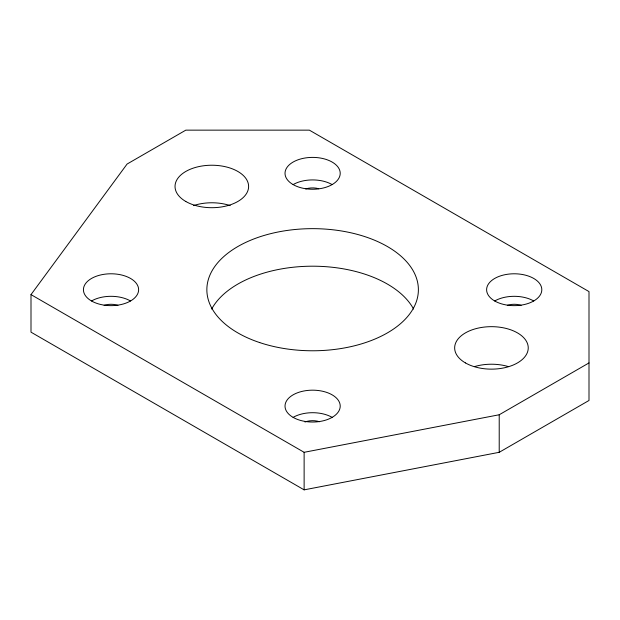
<?xml version="1.0" encoding="UTF-8"?>
<svg xmlns="http://www.w3.org/2000/svg" width="620" height="620" viewBox="0 0 620 620"><rect width="100%" height="100%" fill="white"/><g stroke="black" fill="none" stroke-linecap="round" stroke-linejoin="round"><path stroke-width="0.93" d="M31 294.616L127.069 164.06L185.814 130.146L309.372 130.146L589 291.594L589 400.474L499.216 452.305L304.126 489.854L31 332.165L31 294.616L304.126 452.305L499.216 414.764L589 362.925M499.216 414.764L499.216 452.305M304.126 452.305L304.126 489.854M304.994 421.995A13.795 7.967 0 0 1 319.563 421.747M104.129 305.342A13.795 7.967 0 0 1 117.924 305.342M305.722 188.953A13.795 7.967 0 0 1 318.726 188.713M507.315 305.342A13.795 7.967 0 0 1 521.11 305.342M211.676 309.047A105.764 61.062 0 0 1 312.62 266.197A105.764 61.062 0 0 1 413.571 309.047M293.113 417.368A27.59 15.926 0 0 0 339.272 410.223A27.59 15.926 0 0 0 305.482 390.716A27.59 15.926 0 0 0 293.113 417.368A27.59 15.926 0 0 1 332.134 417.368M91.52 300.979A27.59 15.926 0 0 0 137.679 293.834A27.59 15.926 0 0 0 103.889 274.327A27.59 15.926 0 0 0 91.52 300.979A27.59 15.926 0 0 1 130.533 300.979M293.113 184.59A27.59 15.926 0 0 0 339.272 177.444A27.59 15.926 0 0 0 305.482 157.937A27.59 15.926 0 0 0 293.113 184.59A27.59 15.926 0 0 1 332.134 184.59M494.706 300.979A27.59 15.926 0 0 0 540.865 293.834A27.59 15.926 0 0 0 507.075 274.327A27.59 15.926 0 0 0 494.706 300.979A27.59 15.926 0 0 1 533.727 300.979M474.742 366.536A36.789 21.235 0 0 1 508.168 366.536M193.432 205.615A36.789 21.235 0 0 1 230.214 205.615M259.741 342.596A105.764 61.062 0 0 0 418.384 289.711A105.764 61.062 0 0 0 259.741 236.832A105.764 61.062 0 0 0 259.741 342.596M465.442 362.925A36.789 21.235 0 0 0 526.985 353.408A36.789 21.235 0 0 0 481.934 327.391A36.789 21.235 0 0 0 465.442 362.925M185.814 201.485A36.789 21.235 0 0 0 247.357 191.96A36.789 21.235 0 0 0 202.306 165.951A36.789 21.235 0 0 0 185.814 201.485"/></g></svg>
